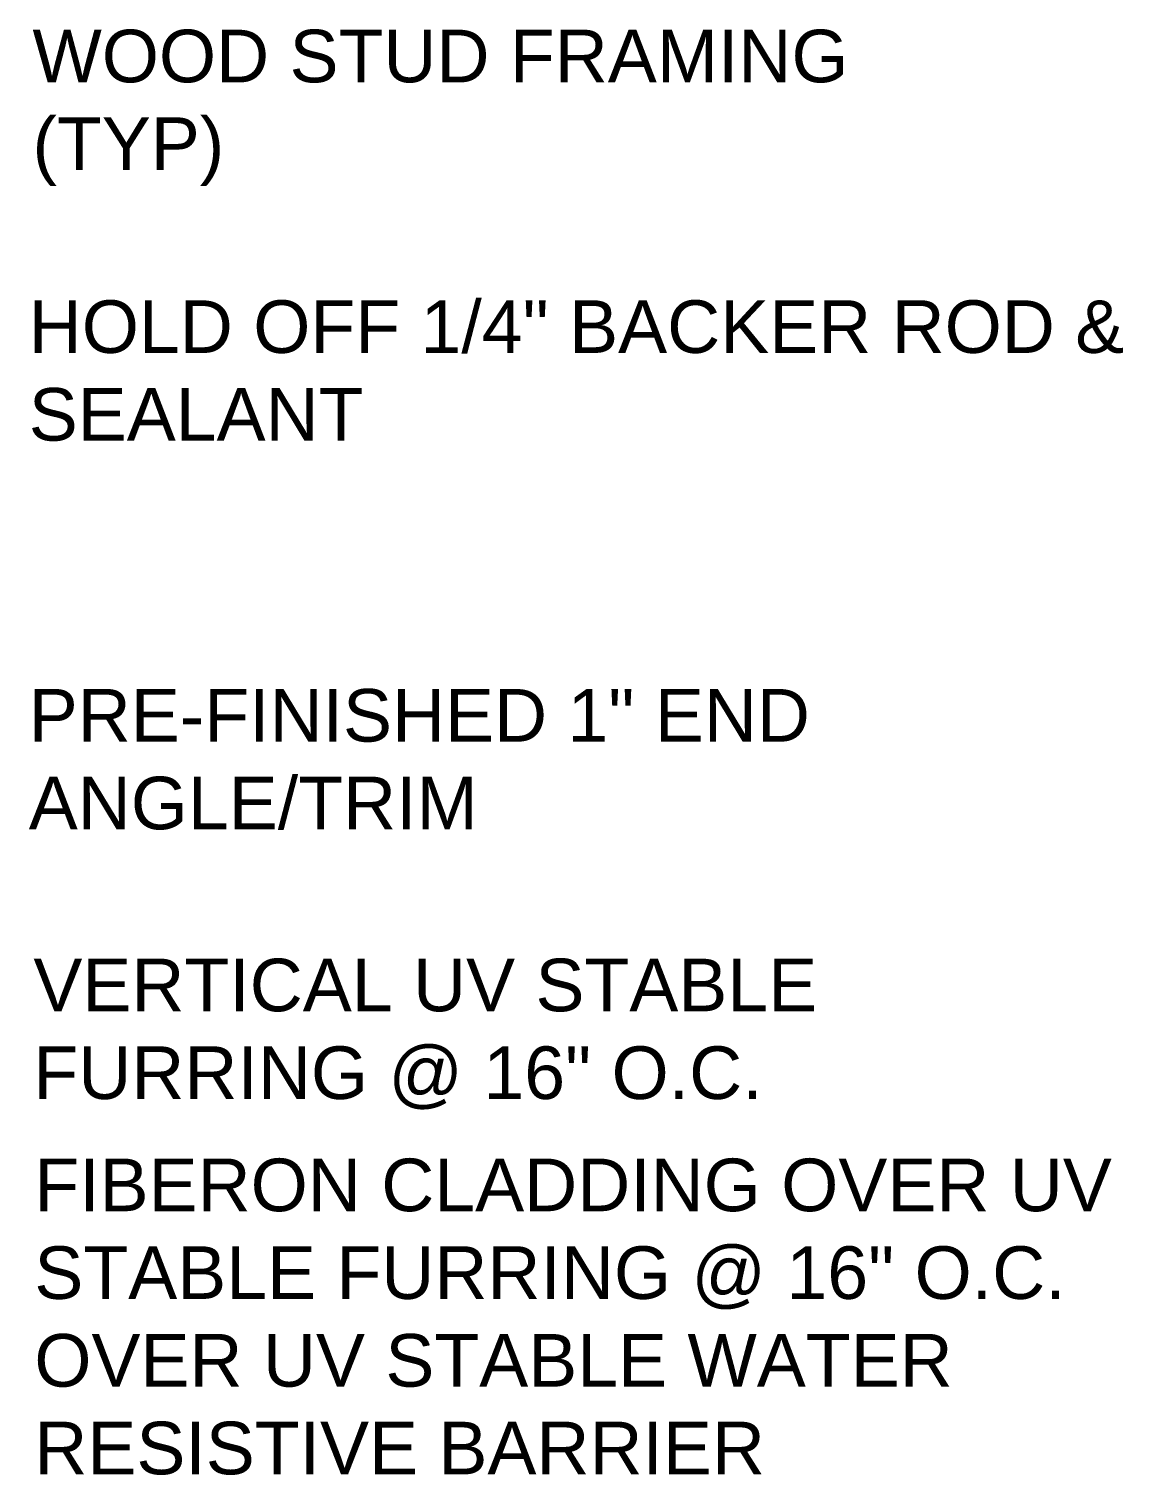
# Model space of a CAD drawing. Extents: x 207.7 to 257.7, y 176.6 to 255.2.
# Drawn here: x 240.18 to 257, y 186.33 to 208.54 of the extents above; entities that cross this region are included whole.
import ezdxf

# ---------------------------------------------------------------- set-up
doc = ezdxf.new("R2010")
doc.units = 0
doc.header["$MEASUREMENT"] = 0
doc.layers.add('Dt-Text', color=121, linetype='Continuous', lineweight=20)
doc.styles.add('Arial', font='Arial.ttf')

msp = doc.modelspace()

# ---------------------------------------------------------------- texts
at = {"layer": 'Dt-Text', "char_height": 0.8082734, "attachment_point": 1, "style": 'Arial'}
for s, insert, width in [('WOOD STUD FRAMING (TYP)', (240.23795, 208.53149), 12.9161902), ('HOLD OFF 1/4" BACKER ROD & SEALANT', (240.18081, 204.37434), 16.839765), ('PRE-FINISHED 1" END ANGLE/TRIM', (240.18081, 198.4029), 16.1494797), ('VERTICAL UV STABLE FURRING @ 16" O.C.', (240.25224, 194.26003), 16.6024905), ('FIBERON CLADDING OVER UV STABLE FURRING @ 16" O.C. OVER UV STABLE WATER RESISTIVE BARRIER', (240.26652, 191.1886), 17.846427)]:
    msp.add_mtext(s, dxfattribs=dict(at, insert=insert, width=width))

doc.saveas('drawing.dxf')
